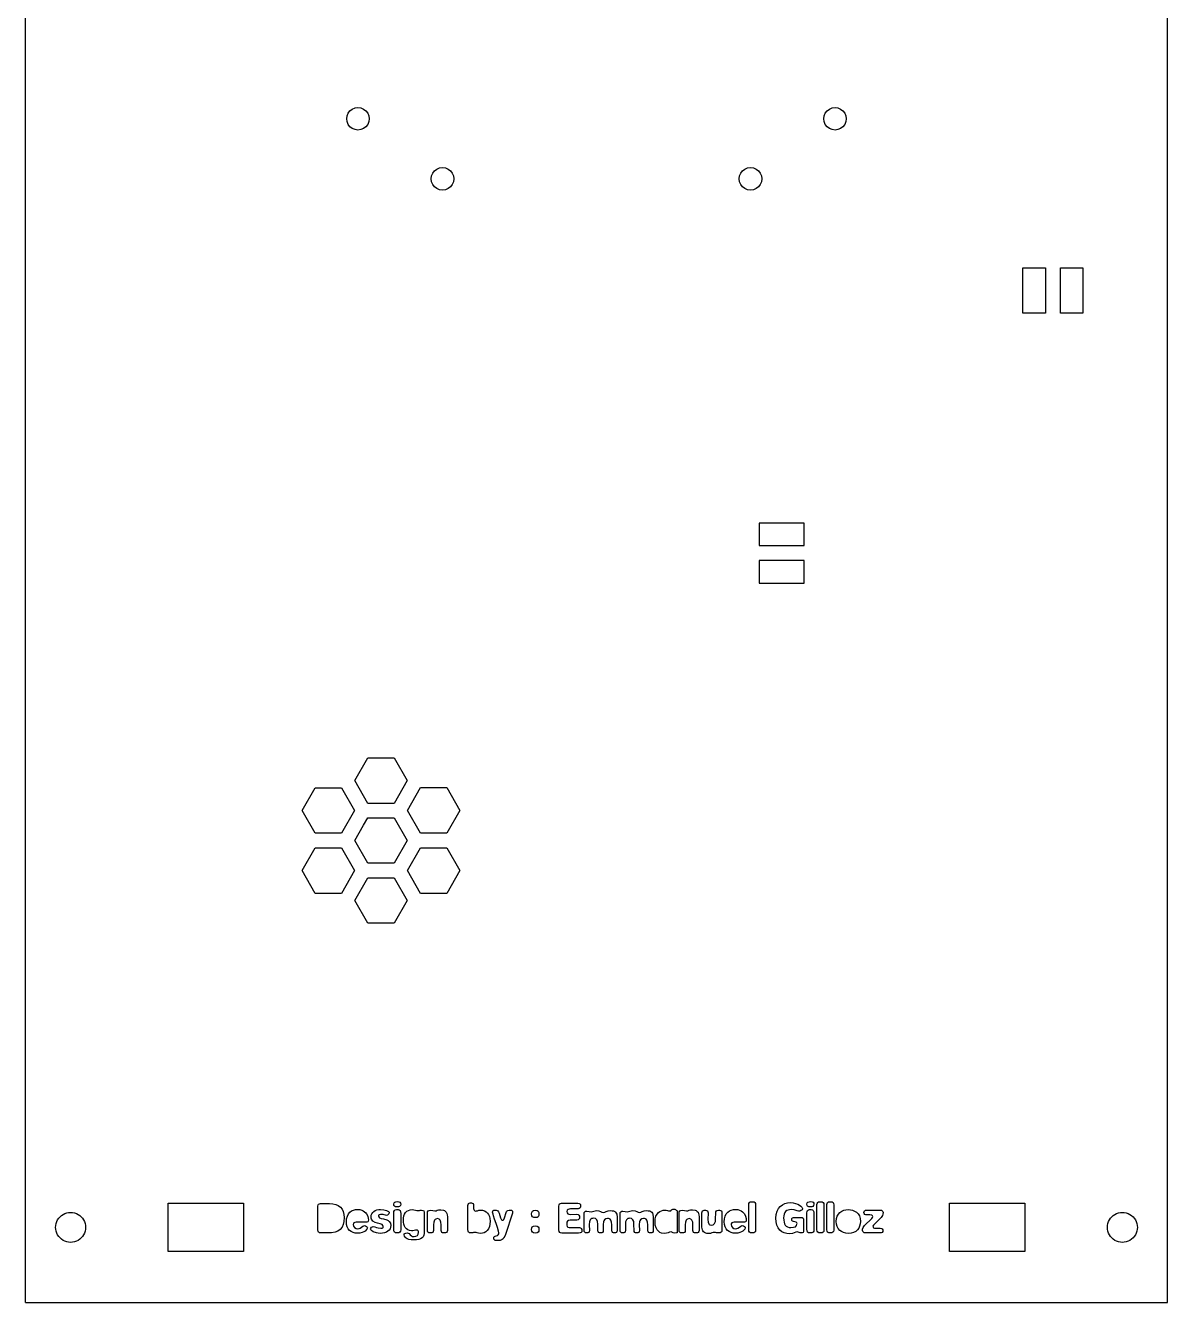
# Model space of a CAD drawing. Extents: x -358 to 339, y -165 to 175.
# Drawn here: x 163.5 to 315.5, y -165.2 to 4.8 of the extents above; entities that cross this region are included whole.
import ezdxf

# ---------------------------------------------------------------- set-up
doc = ezdxf.new("R2010")
doc.units = 0
doc.header["$MEASUREMENT"] = 0
doc.layers.get('0').update_dxf_attribs({"linetype": 'CONTINUOUS'})

msp = doc.modelspace()

# ---------------------------------------------------------------- linework, layer by layer
for p, q in [((163.53, -165.17), (163.53, 10.83)), ((315.53, -165.17), (315.53, 10.83)), ((206.48, -6.83), (206.72, -6.52)), ((206.72, -6.52), (207.03, -6.28)), ((207.03, -6.28), (207.39, -6.13)), ((207.39, -6.13), (207.78, -6.08)), ((207.78, -6.08), (208.17, -6.13)), ((208.17, -6.13), (208.53, -6.28)), ((208.53, -6.28), (208.84, -6.52)), ((208.84, -6.52), (209.08, -6.83)), ((269.98, -6.83), (270.22, -6.52)), ((270.22, -6.52), (270.53, -6.28)), ((270.53, -6.28), (270.89, -6.13)), ((270.89, -6.13), (271.28, -6.08)), ((271.28, -6.08), (271.67, -6.13)), ((271.67, -6.13), (272.03, -6.28)), ((272.03, -6.28), (272.34, -6.52)), ((272.34, -6.52), (272.58, -6.83)), ((206.28, -7.58), (206.33, -7.19)), ((206.33, -7.96), (206.28, -7.58)), ((206.33, -7.19), (206.48, -6.83)), ((206.48, -8.33), (206.33, -7.96)), ((206.72, -8.64), (206.48, -8.33)), ((209.08, -8.33), (208.84, -8.64)), ((209.08, -6.83), (209.23, -7.19)), ((209.23, -7.96), (209.08, -8.33)), ((209.23, -7.19), (209.28, -7.58)), ((209.28, -7.58), (209.23, -7.96)), ((269.78, -7.58), (269.83, -7.19)), ((269.83, -7.96), (269.78, -7.58)), ((269.83, -7.19), (269.98, -6.83)), ((269.98, -8.33), (269.83, -7.96)), ((270.22, -8.64), (269.98, -8.33)), ((272.58, -8.33), (272.34, -8.64)), ((272.58, -6.83), (272.73, -7.19)), ((272.73, -7.96), (272.58, -8.33)), ((272.73, -7.19), (272.78, -7.58)), ((272.78, -7.58), (272.73, -7.96)), ((207.03, -8.87), (206.72, -8.64)), ((207.39, -9.02), (207.03, -8.87)), ((207.78, -9.08), (207.39, -9.02)), ((208.17, -9.02), (207.78, -9.08)), ((208.53, -8.87), (208.17, -9.02)), ((208.84, -8.64), (208.53, -8.87)), ((270.53, -8.87), (270.22, -8.64)), ((270.89, -9.02), (270.53, -8.87)), ((271.28, -9.08), (270.89, -9.02)), ((271.67, -9.02), (271.28, -9.08)), ((272.03, -8.87), (271.67, -9.02)), ((272.34, -8.64), (272.03, -8.87)), ((217.53, -15.58), (217.58, -15.19)), ((217.58, -15.19), (217.73, -14.83)), ((217.73, -14.83), (217.97, -14.52)), ((217.97, -14.52), (218.28, -14.28)), ((218.28, -14.28), (218.64, -14.13)), ((218.64, -14.13), (219.03, -14.08)), ((219.03, -14.08), (219.42, -14.13)), ((219.42, -14.13), (219.78, -14.28)), ((219.78, -14.28), (220.09, -14.52)), ((220.09, -14.52), (220.33, -14.83)), ((220.33, -14.83), (220.48, -15.19)), ((220.48, -15.19), (220.53, -15.58)), ((258.53, -15.58), (258.58, -15.19)), ((258.58, -15.19), (258.73, -14.83)), ((258.73, -14.83), (258.97, -14.52)), ((258.97, -14.52), (259.28, -14.28)), ((259.28, -14.28), (259.64, -14.13)), ((259.64, -14.13), (260.03, -14.08)), ((260.03, -14.08), (260.42, -14.13)), ((260.42, -14.13), (260.78, -14.28)), ((260.78, -14.28), (261.09, -14.52)), ((261.09, -14.52), (261.33, -14.83)), ((261.33, -14.83), (261.48, -15.19)), ((261.48, -15.19), (261.53, -15.58)), ((217.58, -15.96), (217.53, -15.58)), ((217.73, -16.33), (217.58, -15.96)), ((217.97, -16.64), (217.73, -16.33)), ((218.28, -16.87), (217.97, -16.64)), ((218.64, -17.02), (218.28, -16.87)), ((219.78, -16.87), (219.42, -17.02)), ((220.09, -16.64), (219.78, -16.87)), ((220.33, -16.33), (220.09, -16.64)), ((220.48, -15.96), (220.33, -16.33)), ((220.53, -15.58), (220.48, -15.96)), ((258.58, -15.96), (258.53, -15.58)), ((258.73, -16.33), (258.58, -15.96)), ((258.97, -16.64), (258.73, -16.33)), ((259.28, -16.87), (258.97, -16.64)), ((259.64, -17.02), (259.28, -16.87)), ((260.78, -16.87), (260.42, -17.02)), ((261.09, -16.64), (260.78, -16.87)), ((261.33, -16.33), (261.09, -16.64)), ((261.48, -15.96), (261.33, -16.33)), ((261.53, -15.58), (261.48, -15.96)), ((219.03, -17.08), (218.64, -17.02)), ((219.42, -17.02), (219.03, -17.08)), ((260.03, -17.08), (259.64, -17.02)), ((260.42, -17.02), (260.03, -17.08)), ((296.28, -33.44), (296.28, -27.44)), ((296.28, -27.44), (299.28, -27.44)), ((299.28, -27.44), (299.28, -33.44)), ((301.28, -33.44), (301.28, -27.44)), ((301.28, -27.44), (304.28, -27.44)), ((304.28, -27.44), (304.28, -33.44)), ((299.28, -33.44), (296.28, -33.44)), ((304.28, -33.44), (301.28, -33.44)), ((261.17, -61.4), (261.17, -64.4)), ((267.17, -61.4), (261.17, -61.4)), ((267.17, -64.4), (267.17, -61.4)), ((261.17, -64.4), (267.17, -64.4)), ((261.17, -66.4), (261.17, -69.4)), ((267.17, -66.4), (261.17, -66.4)), ((267.17, -69.4), (267.17, -66.4)), ((261.17, -69.4), (267.17, -69.4)), ((207.35, -95.68), (209.1, -92.65)), ((209.1, -92.65), (212.6, -92.65)), ((212.6, -92.65), (214.35, -95.68)), ((200.34, -99.67), (202.09, -96.64)), ((202.09, -96.64), (205.59, -96.64)), ((205.59, -96.64), (207.34, -99.67)), ((208.53, -97.74), (207.35, -95.68)), ((214.35, -95.68), (212.6, -98.72)), ((214.36, -99.65), (216.11, -96.62)), ((216.11, -96.62), (219.61, -96.62)), ((219.61, -96.62), (221.36, -99.65)), ((209.1, -98.72), (208.53, -97.74)), ((202.09, -102.7), (200.34, -99.67)), ((207.34, -99.67), (205.59, -102.7)), ((212.6, -98.72), (209.1, -98.72)), ((216.11, -102.68), (214.36, -99.65)), ((221.36, -99.65), (219.61, -102.68)), ((207.35, -103.66), (208.53, -101.61)), ((208.53, -101.61), (209.1, -100.63)), ((209.1, -100.63), (212.6, -100.63)), ((212.6, -100.63), (214.35, -103.66)), ((205.59, -102.7), (202.09, -102.7)), ((209.1, -106.69), (207.35, -103.66)), ((214.35, -103.66), (212.6, -106.69)), ((219.61, -102.68), (216.11, -102.68)), ((200.34, -107.67), (202.09, -104.64)), ((202.09, -104.64), (205.59, -104.64)), ((205.59, -104.64), (207.34, -107.67)), ((214.36, -107.67), (216.11, -104.64)), ((216.11, -104.64), (219.61, -104.64)), ((219.61, -104.64), (221.36, -107.67)), ((212.6, -106.69), (209.1, -106.69)), ((202.09, -110.7), (200.34, -107.67)), ((207.34, -107.67), (205.59, -110.7)), ((207.35, -111.66), (209.1, -108.63)), ((209.1, -108.63), (212.6, -108.63)), ((212.6, -108.63), (214.35, -111.66)), ((216.11, -110.7), (214.36, -107.67)), ((221.36, -107.67), (219.61, -110.7)), ((205.59, -110.7), (202.09, -110.7)), ((209.1, -114.69), (207.35, -111.66)), ((214.35, -111.66), (212.6, -114.69)), ((219.61, -110.7), (216.11, -110.7)), ((212.6, -114.69), (209.1, -114.69)), ((182.53, -151.97), (192.53, -151.97)), ((182.53, -158.37), (182.53, -151.97)), ((192.53, -151.97), (192.53, -158.37)), ((202.46, -152.35), (202.48, -152.19)), ((202.46, -155.48), (202.46, -152.35)), ((202.48, -152.19), (202.54, -152.08)), ((202.54, -152.08), (202.64, -152.02)), ((202.64, -152.02), (202.79, -152)), ((202.79, -152), (203.99, -152)), ((203.99, -152), (204.44, -152.03)), ((204.44, -152.03), (204.83, -152.12)), ((204.83, -152.12), (205.16, -152.27)), ((205.16, -152.27), (205.44, -152.48)), ((205.44, -152.48), (205.67, -152.75)), ((205.67, -152.75), (205.83, -153.07)), ((206.7, -153.16), (206.92, -152.99)), ((206.92, -152.99), (207.18, -152.87)), ((207.18, -152.87), (207.45, -152.8)), ((207.45, -152.8), (207.73, -152.78)), ((207.73, -152.78), (208.03, -152.8)), ((208.03, -152.8), (208.28, -152.87)), ((208.28, -152.87), (208.49, -152.96)), ((208.49, -152.96), (208.67, -153.09)), ((209.91, -153.04), (210.09, -152.93)), ((210.09, -152.93), (210.31, -152.84)), ((210.31, -152.84), (210.54, -152.79)), ((210.54, -152.79), (210.77, -152.78)), ((210.77, -152.78), (211.22, -152.82)), ((211.22, -152.82), (211.6, -152.92)), ((211.6, -152.92), (211.85, -153.07)), ((212.55, -152.1), (212.58, -151.92)), ((212.57, -152.24), (212.55, -152.1)), ((212.65, -152.35), (212.57, -152.24)), ((212.57, -153.04), (212.64, -152.91)), ((212.58, -151.92), (212.68, -151.81)), ((212.64, -152.91), (212.75, -152.82)), ((212.78, -152.43), (212.65, -152.35)), ((212.68, -151.81), (212.83, -151.75)), ((212.75, -152.82), (212.9, -152.79)), ((213, -152.45), (212.78, -152.43)), ((212.83, -151.75), (213, -151.73)), ((212.9, -152.79), (213.11, -152.79)), ((213, -151.73), (213.22, -151.75)), ((213.18, -152.44), (213, -152.45)), ((213.11, -152.79), (213.27, -152.83)), ((213.33, -152.38), (213.18, -152.44)), ((213.22, -151.75), (213.37, -151.83)), ((213.27, -152.83), (213.39, -152.92)), ((213.44, -152.26), (213.33, -152.38)), ((213.37, -151.83), (213.45, -151.94)), ((213.39, -152.92), (213.46, -153.08)), ((213.47, -152.08), (213.44, -152.26)), ((213.45, -151.94), (213.47, -152.08)), ((214.29, -153.03), (214.5, -152.91)), ((214.5, -152.91), (214.73, -152.83)), ((214.73, -152.83), (215, -152.8)), ((215, -152.8), (215.22, -152.82)), ((215.22, -152.82), (215.42, -152.87)), ((215.42, -152.87), (215.6, -152.92)), ((215.6, -152.92), (215.75, -152.94)), ((215.75, -152.94), (215.86, -152.93)), ((215.86, -152.93), (215.96, -152.91)), ((215.96, -152.91), (216.07, -152.89)), ((216.07, -152.89), (216.22, -152.88)), ((216.22, -152.88), (216.41, -152.91)), ((216.41, -152.91), (216.53, -152.99)), ((216.53, -152.99), (216.59, -153.15)), ((217.04, -153.08), (217.12, -152.98)), ((217.12, -152.98), (217.25, -152.91)), ((217.25, -152.91), (217.43, -152.89)), ((217.43, -152.89), (217.74, -152.93)), ((217.74, -152.93), (218, -152.97)), ((218, -152.97), (218.18, -152.95)), ((218.18, -152.95), (218.34, -152.9)), ((218.34, -152.9), (218.52, -152.85)), ((218.52, -152.85), (218.79, -152.82)), ((218.79, -152.82), (219.15, -152.88)), ((219.15, -152.88), (219.3, -152.94)), ((219.3, -152.94), (219.43, -153.04)), ((222.41, -152.27), (222.43, -152.13)), ((222.41, -155.45), (222.41, -152.27)), ((222.43, -152.13), (222.48, -152.01)), ((222.48, -152.01), (222.57, -151.93)), ((222.57, -151.93), (222.7, -151.91)), ((222.7, -151.91), (222.89, -151.91)), ((222.89, -151.91), (223, -151.93)), ((223, -151.93), (223.1, -152)), ((223.1, -152), (223.16, -152.11)), ((223.16, -152.11), (223.18, -152.27)), ((223.18, -152.27), (223.18, -152.66)), ((223.18, -152.66), (223.2, -152.78)), ((223.2, -152.78), (223.25, -152.9)), ((223.25, -152.9), (223.32, -152.98)), ((223.32, -152.98), (223.43, -153.01)), ((223.43, -153.01), (223.57, -152.99)), ((223.57, -152.99), (223.71, -152.95)), ((223.71, -152.95), (223.89, -152.9)), ((223.89, -152.9), (224.11, -152.88)), ((224.11, -152.88), (224.37, -152.9)), ((224.37, -152.9), (224.61, -152.98)), ((224.61, -152.98), (224.83, -153.1)), ((225.71, -153.13), (225.75, -152.97)), ((225.75, -152.97), (225.85, -152.9)), ((225.85, -152.9), (225.97, -152.89)), ((225.97, -152.89), (226.18, -152.89)), ((226.18, -152.89), (226.31, -152.91)), ((226.31, -152.91), (226.42, -152.98)), ((226.42, -152.98), (226.5, -153.1)), ((227.55, -153.06), (227.64, -152.97)), ((227.64, -152.97), (227.75, -152.91)), ((227.75, -152.91), (227.9, -152.89)), ((227.9, -152.89), (228.1, -152.89)), ((228.1, -152.89), (228.2, -152.9)), ((228.2, -152.9), (228.29, -152.95)), ((228.29, -152.95), (228.34, -153.02)), ((231, -153.02), (231.15, -152.92)), ((231.15, -152.92), (231.39, -152.89)), ((231.39, -152.89), (231.64, -152.92)), ((231.64, -152.92), (231.78, -153.02)), ((234.54, -152.34), (234.56, -152.17)), ((234.54, -155.52), (234.54, -152.34)), ((234.56, -152.17), (234.62, -152.05)), ((234.62, -152.05), (234.73, -151.98)), ((234.73, -151.98), (234.88, -151.96)), ((234.88, -151.96), (237.06, -151.96)), ((235.63, -152.88), (235.59, -153.06)), ((235.74, -152.78), (235.63, -152.88)), ((235.89, -152.73), (235.74, -152.78)), ((236.08, -152.72), (235.89, -152.73)), ((237.09, -152.69), (236.08, -152.72)), ((237.06, -151.96), (237.22, -151.98)), ((237.24, -152.66), (237.09, -152.69)), ((237.22, -151.98), (237.33, -152.04)), ((237.34, -152.56), (237.24, -152.66)), ((237.33, -152.04), (237.39, -152.13)), ((237.4, -152.42), (237.34, -152.56)), ((237.39, -152.13), (237.41, -152.27)), ((237.41, -152.27), (237.4, -152.42)), ((239.16, -153.01), (239.34, -152.96)), ((239.34, -152.96), (239.57, -152.93)), ((239.57, -152.93), (239.85, -152.98)), ((239.85, -152.98), (240.07, -153.07)), ((240.82, -153.07), (241.07, -152.98)), ((241.07, -152.98), (241.4, -152.93)), ((241.4, -152.93), (241.62, -152.95)), ((241.62, -152.95), (241.8, -152.99)), ((241.8, -152.99), (241.95, -153.06)), ((243.96, -153.01), (244.15, -152.96)), ((244.15, -152.96), (244.38, -152.93)), ((244.38, -152.93), (244.66, -152.98)), ((244.66, -152.98), (244.88, -153.07)), ((245.63, -153.07), (245.88, -152.98)), ((245.88, -152.98), (246.21, -152.93)), ((246.21, -152.93), (246.42, -152.95)), ((246.42, -152.95), (246.61, -152.99)), ((246.61, -152.99), (246.76, -153.06)), ((247.96, -153.05), (248.18, -152.95)), ((248.18, -152.95), (248.39, -152.9)), ((248.39, -152.9), (248.58, -152.89)), ((248.58, -152.89), (248.81, -152.9)), ((248.81, -152.9), (248.98, -152.93)), ((248.98, -152.93), (249.12, -152.97)), ((249.12, -152.97), (249.26, -152.98)), ((249.26, -152.98), (249.3, -152.98)), ((249.3, -152.98), (249.37, -152.97)), ((249.37, -152.97), (249.42, -152.96)), ((249.42, -152.96), (249.45, -152.94)), ((249.45, -152.94), (249.47, -152.87)), ((249.47, -152.87), (249.51, -152.83)), ((249.51, -152.83), (249.62, -152.78)), ((249.62, -152.78), (249.71, -152.76)), ((249.71, -152.76), (249.96, -152.76)), ((249.96, -152.76), (250.03, -152.8)), ((250.03, -152.8), (250.13, -152.87)), ((250.13, -152.87), (250.21, -152.94)), ((250.21, -152.94), (250.25, -152.96)), ((250.25, -152.96), (250.28, -155.55)), ((250.55, -153.08), (250.63, -152.98)), ((250.63, -152.98), (250.76, -152.91)), ((250.76, -152.91), (250.94, -152.89)), ((250.94, -152.89), (251.25, -152.93)), ((251.25, -152.93), (251.51, -152.97)), ((251.51, -152.97), (251.69, -152.95)), ((251.69, -152.95), (251.85, -152.9)), ((251.85, -152.9), (252.03, -152.85)), ((252.03, -152.85), (252.29, -152.82)), ((252.29, -152.82), (252.66, -152.88)), ((252.66, -152.88), (252.81, -152.94)), ((252.81, -152.94), (252.94, -153.04)), ((253.59, -153.09), (253.66, -152.98)), ((253.66, -152.98), (253.76, -152.92)), ((253.76, -152.92), (253.87, -152.9)), ((253.87, -152.9), (254.06, -152.9)), ((254.06, -152.9), (254.19, -152.92)), ((254.19, -152.92), (254.29, -152.98)), ((254.29, -152.98), (254.37, -153.08)), ((255.43, -153.08), (255.5, -152.98)), ((255.5, -152.98), (255.61, -152.92)), ((255.61, -152.92), (255.77, -152.9)), ((255.77, -152.9), (255.9, -152.9)), ((255.9, -152.9), (256.05, -152.92)), ((256.05, -152.92), (256.15, -152.99)), ((256.15, -152.99), (256.21, -153.1)), ((257, -153.16), (257.22, -152.99)), ((257.22, -152.99), (257.47, -152.87)), ((257.47, -152.87), (257.75, -152.8)), ((257.75, -152.8), (258.03, -152.78)), ((258.03, -152.78), (258.33, -152.8)), ((258.33, -152.8), (258.58, -152.87)), ((258.58, -152.87), (258.79, -152.96)), ((258.79, -152.96), (258.97, -153.09)), ((259.79, -152.13), (259.82, -151.98)), ((259.79, -155.48), (259.79, -152.13)), ((259.82, -151.98), (259.89, -151.86)), ((259.89, -151.86), (260, -151.78)), ((260, -151.78), (260.15, -151.76)), ((260.15, -151.76), (260.33, -151.76)), ((260.33, -151.76), (260.5, -151.78)), ((260.5, -151.78), (260.62, -151.86)), ((260.62, -151.86), (260.69, -152)), ((260.69, -152), (260.71, -152.19)), ((260.71, -152.19), (260.71, -155.54)), ((263.57, -153.03), (263.76, -152.67)), ((263.76, -152.67), (264, -152.38)), ((264, -152.38), (264.29, -152.16)), ((264.29, -152.16), (264.61, -152)), ((264.61, -152), (264.97, -151.91)), ((264.86, -152.94), (264.71, -153.06)), ((265.03, -152.86), (264.86, -152.94)), ((264.97, -151.91), (265.33, -151.88)), ((265.22, -152.82), (265.03, -152.86)), ((265.43, -152.81), (265.22, -152.82)), ((265.33, -151.88), (265.7, -151.91)), ((265.84, -152.84), (265.43, -152.81)), ((265.7, -151.91), (266.03, -151.98)), ((266.09, -152.92), (265.84, -152.84)), ((266.03, -151.98), (266.31, -152.09)), ((266.26, -152.99), (266.09, -152.92)), ((266.44, -153.03), (266.26, -152.99)), ((266.31, -152.09), (266.54, -152.21)), ((266.54, -152.21), (266.72, -152.34)), ((266.75, -152.93), (266.58, -153)), ((266.72, -152.34), (266.85, -152.47)), ((266.9, -152.82), (266.75, -152.93)), ((266.85, -152.47), (266.93, -152.58)), ((266.94, -152.75), (266.9, -152.82)), ((266.93, -152.58), (266.96, -152.67)), ((266.96, -152.67), (266.94, -152.75)), ((267.54, -152.1), (267.57, -151.92)), ((267.57, -152.24), (267.54, -152.1)), ((267.56, -153.04), (267.64, -152.91)), ((267.57, -151.92), (267.68, -151.81)), ((267.64, -152.35), (267.57, -152.24)), ((267.78, -152.43), (267.64, -152.35)), ((267.64, -152.91), (267.75, -152.82)), ((267.68, -151.81), (267.82, -151.75)), ((267.75, -152.82), (267.89, -152.79)), ((268, -152.45), (267.78, -152.43)), ((267.82, -151.75), (268, -151.73)), ((267.89, -152.79), (268.1, -152.79)), ((268, -151.73), (268.22, -151.75)), ((268.18, -152.44), (268, -152.45)), ((268.1, -152.79), (268.27, -152.83)), ((268.33, -152.38), (268.18, -152.44)), ((268.22, -151.75), (268.36, -151.83)), ((268.27, -152.83), (268.38, -152.92)), ((268.43, -152.26), (268.33, -152.38)), ((268.36, -151.83), (268.44, -151.94)), ((268.38, -152.92), (268.46, -153.08)), ((268.47, -152.08), (268.43, -152.26)), ((268.44, -151.94), (268.47, -152.08)), ((268.88, -152.13), (268.91, -151.98)), ((268.88, -155.48), (268.88, -152.13)), ((268.91, -151.98), (268.98, -151.86)), ((268.98, -151.86), (269.09, -151.78)), ((269.09, -151.78), (269.23, -151.76)), ((269.23, -151.76), (269.42, -151.76)), ((269.42, -151.76), (269.59, -151.78)), ((269.59, -151.78), (269.7, -151.86)), ((269.7, -151.86), (269.77, -152)), ((269.77, -152), (269.8, -152.19)), ((269.8, -152.19), (269.8, -155.54)), ((270.2, -152.13), (270.22, -151.98)), ((270.2, -155.48), (270.2, -152.13)), ((270.22, -151.98), (270.29, -151.86)), ((270.29, -151.86), (270.4, -151.78)), ((270.4, -151.78), (270.55, -151.76)), ((270.55, -151.76), (270.74, -151.76)), ((270.74, -151.76), (270.9, -151.78)), ((270.9, -151.78), (271.02, -151.86)), ((271.02, -151.86), (271.09, -152)), ((271.09, -152), (271.11, -152.19)), ((271.11, -152.19), (271.11, -155.54)), ((272.18, -153.02), (272.45, -152.9)), ((272.45, -152.9), (272.74, -152.83)), ((272.74, -152.83), (273.05, -152.81)), ((273.05, -152.81), (273.33, -152.83)), ((273.33, -152.83), (273.62, -152.89)), ((273.62, -152.89), (273.89, -153)), ((273.89, -153), (274.14, -153.15)), ((275.15, -153.06), (275.21, -152.96)), ((275.21, -152.96), (275.32, -152.9)), ((275.32, -152.9), (275.46, -152.88)), ((275.46, -152.88), (277.31, -152.88)), ((277.31, -152.88), (277.45, -152.89)), ((277.45, -152.89), (277.57, -152.95)), ((277.57, -152.95), (277.64, -153.06)), ((286.53, -158.37), (286.53, -151.97)), ((286.53, -151.97), (296.53, -151.97)), ((296.53, -151.97), (296.53, -158.37)), ((167.55, -154.91), (167.6, -154.65)), ((167.6, -154.65), (167.68, -154.4)), ((167.68, -154.4), (167.8, -154.17)), ((167.8, -154.17), (167.95, -153.95)), ((167.95, -153.95), (168.12, -153.75)), ((168.12, -153.75), (168.31, -153.58)), ((168.31, -153.58), (168.53, -153.44)), ((168.53, -153.44), (168.77, -153.32)), ((168.77, -153.32), (169.01, -153.24)), ((169.01, -153.24), (169.27, -153.18)), ((169.27, -153.18), (169.53, -153.17)), ((169.53, -153.17), (169.79, -153.18)), ((169.79, -153.18), (170.05, -153.24)), ((170.05, -153.24), (170.3, -153.32)), ((170.3, -153.32), (170.53, -153.44)), ((170.53, -153.44), (170.75, -153.58)), ((170.75, -153.58), (170.95, -153.75)), ((170.95, -153.75), (171.12, -153.95)), ((171.12, -153.95), (171.26, -154.17)), ((171.26, -154.17), (171.38, -154.4)), ((171.38, -154.4), (171.46, -154.65)), ((171.46, -154.65), (171.51, -154.91)), ((205.83, -153.07), (205.92, -153.45)), ((205.92, -154.38), (205.83, -154.81)), ((205.92, -153.45), (205.95, -153.87)), ((205.95, -153.87), (205.92, -154.38)), ((206.24, -154.43), (206.27, -154.02)), ((206.27, -154.79), (206.24, -154.43)), ((206.27, -154.02), (206.37, -153.67)), ((206.37, -153.67), (206.51, -153.39)), ((206.51, -153.39), (206.7, -153.16)), ((207.17, -154.68), (207.14, -154.81)), ((207.25, -154.58), (207.17, -154.68)), ((207.37, -154.52), (207.25, -154.58)), ((207.55, -154.5), (207.37, -154.52)), ((208.5, -154.5), (207.55, -154.5)), ((208.77, -154.5), (208.5, -154.5)), ((208.67, -153.09), (208.82, -153.23)), ((208.96, -154.49), (208.77, -154.5)), ((208.82, -153.23), (208.93, -153.38)), ((208.93, -153.38), (209.08, -153.7)), ((209.08, -154.44), (208.96, -154.49)), ((209.08, -153.7), (209.15, -153.98)), ((209.15, -154.34), (209.08, -154.44)), ((209.15, -153.98), (209.17, -154.16)), ((209.17, -154.16), (209.15, -154.34)), ((209.52, -153.77), (209.55, -153.55)), ((209.54, -153.95), (209.52, -153.77)), ((209.59, -154.1), (209.54, -153.95)), ((209.55, -153.55), (209.62, -153.35)), ((209.67, -154.23), (209.59, -154.1)), ((209.62, -153.35), (209.75, -153.18)), ((209.77, -154.34), (209.67, -154.23)), ((209.75, -153.18), (209.91, -153.04)), ((210.05, -154.51), (209.77, -154.34)), ((210.39, -154.62), (210.05, -154.51)), ((210.74, -154.71), (210.39, -154.62)), ((210.53, -153.56), (210.5, -153.63)), ((210.5, -153.63), (210.54, -153.78)), ((210.6, -153.51), (210.53, -153.56)), ((210.54, -153.78), (210.65, -153.88)), ((210.8, -153.46), (210.6, -153.51)), ((210.65, -153.88), (210.86, -153.97)), ((210.89, -153.46), (210.8, -153.46)), ((210.86, -153.97), (211.2, -154.04)), ((210.94, -153.45), (210.89, -153.46)), ((211.12, -153.47), (210.94, -153.45)), ((211.29, -153.51), (211.12, -153.47)), ((211.2, -154.04), (211.64, -154.17)), ((211.43, -153.56), (211.29, -153.51)), ((211.58, -153.57), (211.43, -153.56)), ((211.71, -153.54), (211.58, -153.57)), ((211.64, -154.17), (211.81, -154.27)), ((211.82, -153.47), (211.71, -153.54)), ((211.81, -154.27), (211.94, -154.37)), ((211.91, -153.37), (211.82, -153.47)), ((211.85, -153.07), (211.92, -153.16)), ((211.95, -153.24), (211.91, -153.37)), ((211.92, -153.16), (211.95, -153.24)), ((211.94, -154.37), (212.1, -154.63)), ((212.1, -154.63), (212.16, -154.92)), ((212.55, -153.22), (212.57, -153.04)), ((212.55, -155.41), (212.55, -153.22)), ((213.46, -153.08), (213.48, -153.31)), ((213.48, -153.31), (213.48, -155.5)), ((213.82, -154.23), (213.84, -153.93)), ((213.83, -154.5), (213.82, -154.23)), ((213.88, -154.76), (213.83, -154.5)), ((213.84, -153.93), (213.9, -153.65)), ((213.9, -153.65), (213.99, -153.41)), ((213.99, -153.41), (214.13, -153.2)), ((214.13, -153.2), (214.29, -153.03)), ((216.59, -153.15), (216.61, -153.41)), ((216.61, -153.41), (216.61, -155.73)), ((217.02, -153.23), (217.04, -153.08)), ((217.02, -155.56), (217.02, -153.23)), ((217.88, -154.48), (217.84, -154.85)), ((217.97, -154.22), (217.88, -154.48)), ((218.04, -154.13), (217.97, -154.22)), ((218.13, -154.06), (218.04, -154.13)), ((218.36, -154.01), (218.13, -154.06)), ((218.58, -154.06), (218.36, -154.01)), ((218.73, -154.21), (218.58, -154.06)), ((218.83, -154.46), (218.73, -154.21)), ((218.86, -154.82), (218.83, -154.46)), ((219.43, -153.04), (219.54, -153.16)), ((219.54, -153.16), (219.62, -153.32)), ((219.62, -153.32), (219.66, -153.52)), ((219.66, -153.52), (219.68, -153.76)), ((219.68, -153.76), (219.68, -155.59)), ((224.83, -153.1), (225.01, -153.26)), ((225.01, -153.26), (225.16, -153.47)), ((225.16, -153.47), (225.27, -153.72)), ((225.27, -153.72), (225.34, -154.01)), ((225.34, -154.01), (225.36, -154.35)), ((225.36, -154.35), (225.34, -154.74)), ((225.76, -153.41), (225.71, -153.13)), ((225.83, -153.63), (225.76, -153.41)), ((225.97, -154.08), (225.83, -153.63)), ((226.16, -154.64), (225.97, -154.08)), ((226.34, -155.21), (226.16, -154.64)), ((226.5, -153.1), (226.56, -153.26)), ((226.56, -153.26), (226.76, -153.9)), ((226.76, -153.9), (226.82, -154.07)), ((226.82, -154.07), (226.9, -154.17)), ((226.9, -154.17), (226.98, -154.21)), ((226.98, -154.21), (227.05, -154.22)), ((227.05, -154.22), (227.13, -154.2)), ((227.13, -154.2), (227.19, -154.12)), ((227.19, -154.12), (227.28, -153.88)), ((227.28, -153.88), (227.49, -153.19)), ((228.34, -153.29), (227.41, -156.1)), ((227.49, -153.19), (227.55, -153.06)), ((228.34, -153.02), (228.36, -153.1)), ((228.36, -153.21), (228.34, -153.29)), ((228.36, -153.1), (228.36, -153.21)), ((230.9, -153.38), (230.93, -153.17)), ((230.93, -153.63), (230.9, -153.38)), ((230.93, -153.17), (231, -153.02)), ((231.01, -153.77), (230.93, -153.63)), ((231.17, -153.84), (231.01, -153.77)), ((231.39, -153.87), (231.17, -153.84)), ((231.64, -153.84), (231.39, -153.87)), ((231.78, -153.75), (231.64, -153.84)), ((231.78, -153.02), (231.85, -153.17)), ((231.85, -153.6), (231.78, -153.75)), ((231.85, -153.17), (231.87, -153.38)), ((231.87, -153.38), (231.85, -153.6)), ((235.6, -154.47), (235.58, -154.7)), ((235.58, -154.7), (235.58, -154.86)), ((235.59, -153.06), (235.62, -153.25)), ((235.68, -154.33), (235.6, -154.47)), ((235.62, -153.25), (235.7, -153.36)), ((235.82, -154.25), (235.68, -154.33)), ((235.7, -153.36), (235.83, -153.42)), ((236.03, -154.23), (235.82, -154.25)), ((235.83, -153.42), (236.03, -153.44)), ((236.03, -153.44), (236.92, -153.42)), ((236.92, -154.21), (236.03, -154.23)), ((236.92, -153.42), (237.07, -153.45)), ((237.07, -154.18), (236.92, -154.21)), ((237.07, -153.45), (237.19, -153.54)), ((237.19, -154.1), (237.07, -154.18)), ((237.19, -153.54), (237.26, -153.68)), ((237.26, -153.97), (237.19, -154.1)), ((237.26, -153.68), (237.28, -153.83)), ((237.28, -153.83), (237.26, -153.97)), ((237.87, -153.32), (237.9, -153.19)), ((237.87, -155.57), (237.87, -153.32)), ((237.9, -153.19), (237.97, -153.09)), ((237.97, -153.09), (238.08, -153.02)), ((238.08, -153.02), (238.25, -153)), ((238.25, -153), (238.54, -153.05)), ((238.54, -153.05), (238.8, -153.09)), ((238.6, -154.43), (238.56, -154.78)), ((238.71, -154.17), (238.6, -154.43)), ((238.79, -154.08), (238.71, -154.17)), ((238.89, -154.01), (238.79, -154.08)), ((238.8, -153.09), (238.98, -153.06)), ((239.01, -153.97), (238.89, -154.01)), ((238.98, -153.06), (239.16, -153.01)), ((239.15, -153.95), (239.01, -153.97)), ((239.4, -154), (239.15, -153.95)), ((239.49, -154.07), (239.4, -154)), ((239.57, -154.16), (239.49, -154.07)), ((239.68, -154.4), (239.57, -154.16)), ((239.71, -154.74), (239.68, -154.4)), ((240.07, -153.07), (240.25, -153.16)), ((240.25, -153.16), (240.44, -153.2)), ((240.46, -154.43), (240.42, -154.81)), ((240.44, -153.2), (240.62, -153.16)), ((240.51, -154.28), (240.46, -154.43)), ((240.58, -154.17), (240.51, -154.28)), ((240.77, -154.02), (240.58, -154.17)), ((240.62, -153.16), (240.82, -153.07)), ((241, -153.97), (240.77, -154.02)), ((241.13, -153.98), (241, -153.97)), ((241.25, -154.02), (241.13, -153.98)), ((241.34, -154.09), (241.25, -154.02)), ((241.42, -154.19), (241.34, -154.09)), ((241.53, -154.47), (241.42, -154.19)), ((241.57, -154.85), (241.53, -154.47)), ((241.95, -153.06), (242.07, -153.15)), ((242.07, -153.15), (242.16, -153.27)), ((242.16, -153.27), (242.23, -153.42)), ((242.23, -153.42), (242.28, -153.79)), ((242.28, -153.79), (242.28, -155.61)), ((242.68, -153.32), (242.7, -153.19)), ((242.68, -155.57), (242.68, -153.32)), ((242.7, -153.19), (242.77, -153.09)), ((242.77, -153.09), (242.89, -153.02)), ((242.89, -153.02), (243.05, -153)), ((243.05, -153), (243.35, -153.05)), ((243.35, -153.05), (243.61, -153.09)), ((243.41, -154.43), (243.37, -154.78)), ((243.52, -154.17), (243.41, -154.43)), ((243.6, -154.08), (243.52, -154.17)), ((243.7, -154.01), (243.6, -154.08)), ((243.61, -153.09), (243.79, -153.06)), ((243.82, -153.97), (243.7, -154.01)), ((243.79, -153.06), (243.96, -153.01)), ((243.96, -153.95), (243.82, -153.97)), ((244.2, -154), (243.96, -153.95)), ((244.3, -154.07), (244.2, -154)), ((244.38, -154.16), (244.3, -154.07)), ((244.49, -154.4), (244.38, -154.16)), ((244.52, -154.74), (244.49, -154.4)), ((244.88, -153.07), (245.06, -153.16)), ((245.06, -153.16), (245.25, -153.2)), ((245.27, -154.43), (245.22, -154.81)), ((245.25, -153.2), (245.43, -153.16)), ((245.32, -154.28), (245.27, -154.43)), ((245.39, -154.17), (245.32, -154.28)), ((245.58, -154.02), (245.39, -154.17)), ((245.43, -153.16), (245.63, -153.07)), ((245.81, -153.97), (245.58, -154.02)), ((245.94, -153.98), (245.81, -153.97)), ((246.05, -154.02), (245.94, -153.98)), ((246.15, -154.09), (246.05, -154.02)), ((246.23, -154.19), (246.15, -154.09)), ((246.34, -154.47), (246.23, -154.19)), ((246.37, -154.85), (246.34, -154.47)), ((246.76, -153.06), (246.88, -153.15)), ((246.88, -153.15), (246.97, -153.27)), ((246.97, -153.27), (247.04, -153.42)), ((247.04, -153.42), (247.09, -153.79)), ((247.09, -153.79), (247.09, -155.61)), ((247.33, -154.45), (247.36, -154.02)), ((247.36, -154.87), (247.33, -154.45)), ((247.36, -154.02), (247.45, -153.68)), ((247.45, -153.68), (247.6, -153.41)), ((247.6, -153.41), (247.77, -153.2)), ((247.77, -153.2), (247.96, -153.05)), ((250.52, -153.23), (250.55, -153.08)), ((250.52, -155.56), (250.52, -153.23)), ((251.38, -154.48), (251.35, -154.85)), ((251.48, -154.22), (251.38, -154.48)), ((251.55, -154.13), (251.48, -154.22)), ((251.64, -154.06), (251.55, -154.13)), ((251.87, -154.01), (251.64, -154.06)), ((252.09, -154.06), (251.87, -154.01)), ((252.24, -154.21), (252.09, -154.06)), ((252.34, -154.46), (252.24, -154.21)), ((252.37, -154.82), (252.34, -154.46)), ((252.94, -153.04), (253.05, -153.16)), ((253.05, -153.16), (253.12, -153.32)), ((253.12, -153.32), (253.17, -153.52)), ((253.17, -153.52), (253.18, -153.76)), ((253.18, -153.76), (253.18, -155.59)), ((253.57, -153.23), (253.59, -153.09)), ((253.57, -155.13), (253.57, -153.23)), ((254.37, -153.08), (254.39, -153.23)), ((254.39, -153.23), (254.37, -154.12)), ((254.37, -154.12), (254.39, -154.46)), ((254.39, -154.46), (254.47, -154.69)), ((254.47, -154.69), (254.53, -154.77)), ((255.17, -154.76), (255.25, -154.66)), ((255.25, -154.66), (255.35, -154.4)), ((255.35, -154.4), (255.39, -154.03)), ((255.39, -154.03), (255.41, -153.23)), ((255.41, -153.23), (255.43, -153.08)), ((256.21, -153.1), (256.23, -153.26)), ((256.23, -153.26), (256.23, -155.58)), ((256.54, -154.43), (256.57, -154.02)), ((256.57, -154.79), (256.54, -154.43)), ((256.57, -154.02), (256.67, -153.67)), ((256.67, -153.67), (256.81, -153.39)), ((256.81, -153.39), (257, -153.16)), ((257.47, -154.68), (257.44, -154.81)), ((257.55, -154.58), (257.47, -154.68)), ((257.67, -154.52), (257.55, -154.58)), ((257.85, -154.5), (257.67, -154.52)), ((258.8, -154.5), (257.85, -154.5)), ((259.07, -154.5), (258.8, -154.5)), ((258.97, -153.09), (259.12, -153.23)), ((259.25, -154.49), (259.07, -154.5)), ((259.12, -153.23), (259.23, -153.38)), ((259.23, -153.38), (259.38, -153.7)), ((259.38, -154.44), (259.25, -154.49)), ((259.38, -153.7), (259.45, -153.98)), ((259.45, -154.34), (259.38, -154.44)), ((259.45, -153.98), (259.47, -154.16)), ((259.47, -154.16), (259.45, -154.34)), ((263.41, -153.96), (263.45, -153.46)), ((263.44, -154.45), (263.41, -153.96)), ((263.54, -154.88), (263.44, -154.45)), ((263.45, -153.46), (263.57, -153.03)), ((264.45, -153.63), (264.43, -153.91)), ((264.43, -153.91), (264.45, -154.22)), ((264.51, -153.4), (264.45, -153.63)), ((264.45, -154.22), (264.49, -154.49)), ((264.49, -154.49), (264.55, -154.71)), ((264.59, -153.21), (264.51, -153.4)), ((264.71, -153.06), (264.59, -153.21)), ((265.53, -154.14), (265.55, -154.01)), ((265.55, -154.26), (265.53, -154.14)), ((265.55, -154.01), (265.62, -153.92)), ((265.61, -154.34), (265.55, -154.26)), ((265.74, -154.39), (265.61, -154.34)), ((265.62, -153.92), (265.74, -153.86)), ((265.74, -153.86), (265.9, -153.84)), ((265.93, -154.43), (265.74, -154.39)), ((265.9, -153.84), (266.78, -153.84)), ((266.13, -154.48), (265.93, -154.43)), ((266.21, -154.56), (266.13, -154.48)), ((266.23, -154.65), (266.21, -154.56)), ((266.22, -154.75), (266.23, -154.65)), ((266.58, -153), (266.44, -153.03)), ((266.78, -153.84), (266.92, -153.87)), ((266.92, -153.87), (267.02, -153.94)), ((267.02, -153.94), (267.08, -154.05)), ((267.08, -154.05), (267.1, -154.22)), ((267.1, -154.22), (267.1, -155.61)), ((267.54, -153.22), (267.56, -153.04)), ((267.54, -155.41), (267.54, -153.22)), ((268.46, -153.08), (268.48, -153.31)), ((268.48, -153.31), (268.48, -155.5)), ((271.44, -154.39), (271.48, -154.01)), ((271.47, -154.75), (271.44, -154.39)), ((271.48, -154.01), (271.58, -153.68)), ((271.58, -153.68), (271.73, -153.41)), ((271.73, -153.41), (271.94, -153.19)), ((271.94, -153.19), (272.18, -153.02)), ((274.14, -153.15), (274.35, -153.37)), ((274.35, -153.37), (274.52, -153.64)), ((274.52, -153.64), (274.63, -153.98)), ((274.63, -153.98), (274.67, -154.38)), ((274.67, -154.38), (274.64, -154.7)), ((275.12, -153.19), (275.15, -153.06)), ((275.15, -153.34), (275.12, -153.19)), ((275.24, -153.44), (275.15, -153.34)), ((275.21, -154.94), (276.17, -153.97)), ((275.37, -153.49), (275.24, -153.44)), ((275.49, -153.51), (275.37, -153.49)), ((275.92, -153.51), (275.49, -153.51)), ((276.19, -153.55), (275.92, -153.51)), ((276.17, -153.97), (276.27, -153.85)), ((276.27, -153.62), (276.19, -153.55)), ((276.3, -153.71), (276.27, -153.62)), ((276.27, -153.85), (276.3, -153.71)), ((276.7, -154.56), (276.42, -154.86)), ((277.41, -153.85), (276.7, -154.56)), ((277.53, -153.73), (277.41, -153.85)), ((277.61, -153.6), (277.53, -153.73)), ((277.65, -153.43), (277.61, -153.6)), ((277.64, -153.06), (277.67, -153.2)), ((277.67, -153.2), (277.65, -153.43)), ((307.55, -154.91), (307.6, -154.65)), ((307.6, -154.65), (307.68, -154.4)), ((307.68, -154.4), (307.8, -154.17)), ((307.8, -154.17), (307.95, -153.95)), ((307.95, -153.95), (308.12, -153.75)), ((308.12, -153.75), (308.31, -153.58)), ((308.31, -153.58), (308.53, -153.44)), ((308.53, -153.44), (308.77, -153.32)), ((308.77, -153.32), (309.01, -153.24)), ((309.01, -153.24), (309.27, -153.18)), ((309.27, -153.18), (309.53, -153.17)), ((309.53, -153.17), (309.79, -153.18)), ((309.79, -153.18), (310.05, -153.24)), ((310.05, -153.24), (310.3, -153.32)), ((310.3, -153.32), (310.53, -153.44)), ((310.53, -153.44), (310.75, -153.58)), ((310.75, -153.58), (310.95, -153.75)), ((310.95, -153.75), (311.12, -153.95)), ((311.12, -153.95), (311.26, -154.17)), ((311.26, -154.17), (311.38, -154.4)), ((311.38, -154.4), (311.46, -154.65)), ((311.46, -154.65), (311.51, -154.91)), ((167.53, -155.17), (167.55, -154.91)), ((167.55, -155.43), (167.53, -155.17)), ((167.6, -155.69), (167.55, -155.43)), ((167.68, -155.93), (167.6, -155.69)), ((167.8, -156.17), (167.68, -155.93)), ((167.95, -156.39), (167.8, -156.17)), ((168.12, -156.58), (167.95, -156.39)), ((171.12, -156.39), (170.95, -156.58)), ((171.26, -156.17), (171.12, -156.39)), ((171.38, -155.93), (171.26, -156.17)), ((171.46, -155.69), (171.38, -155.93)), ((171.51, -155.43), (171.46, -155.69)), ((171.51, -154.91), (171.53, -155.17)), ((171.53, -155.17), (171.51, -155.43)), ((202.48, -155.7), (202.46, -155.48)), ((202.54, -155.83), (202.48, -155.7)), ((202.65, -155.9), (202.54, -155.83)), ((202.81, -155.92), (202.65, -155.9)), ((203.72, -155.92), (202.81, -155.92)), ((204.27, -155.9), (203.72, -155.92)), ((204.73, -155.81), (204.27, -155.9)), ((205.12, -155.66), (204.73, -155.81)), ((205.43, -155.44), (205.12, -155.66)), ((205.66, -155.16), (205.43, -155.44)), ((205.83, -154.81), (205.66, -155.16)), ((206.36, -155.09), (206.27, -154.79)), ((206.49, -155.36), (206.36, -155.09)), ((206.67, -155.57), (206.49, -155.36)), ((206.89, -155.74), (206.67, -155.57)), ((207.15, -155.86), (206.89, -155.74)), ((207.14, -154.81), (207.2, -155)), ((207.43, -155.93), (207.15, -155.86)), ((207.2, -155), (207.33, -155.18)), ((207.33, -155.18), (207.53, -155.3)), ((207.74, -155.96), (207.43, -155.93)), ((207.53, -155.3), (207.75, -155.35)), ((208.05, -155.94), (207.74, -155.96)), ((207.75, -155.35), (207.92, -155.33)), ((207.92, -155.33), (208.06, -155.28)), ((208.32, -155.87), (208.05, -155.94)), ((208.06, -155.28), (208.27, -155.14)), ((208.27, -155.14), (208.45, -155)), ((208.54, -155.78), (208.32, -155.87)), ((208.45, -155), (208.54, -154.95)), ((208.54, -154.95), (208.64, -154.94)), ((208.72, -155.67), (208.54, -155.78)), ((208.64, -154.94), (208.79, -154.97)), ((208.96, -155.43), (208.72, -155.67)), ((208.79, -154.97), (208.91, -155.04)), ((208.91, -155.04), (209.01, -155.14)), ((209.04, -155.24), (208.96, -155.43)), ((209.01, -155.14), (209.04, -155.24)), ((209.47, -155.39), (209.5, -155.26)), ((209.5, -155.48), (209.47, -155.39)), ((209.5, -155.26), (209.59, -155.16)), ((209.56, -155.57), (209.5, -155.48)), ((209.82, -155.76), (209.56, -155.57)), ((209.59, -155.16), (209.7, -155.09)), ((209.7, -155.09), (209.82, -155.06)), ((209.82, -155.06), (210.04, -155.09)), ((210.23, -155.91), (209.82, -155.76)), ((210.04, -155.09), (210.25, -155.17)), ((210.49, -155.96), (210.23, -155.91)), ((210.25, -155.17), (210.49, -155.24)), ((210.49, -155.24), (210.83, -155.27)), ((210.77, -155.98), (210.49, -155.96)), ((210.98, -154.79), (210.74, -154.71)), ((211.06, -155.96), (210.77, -155.98)), ((210.83, -155.27), (210.99, -155.26)), ((211.11, -154.9), (210.98, -154.79)), ((210.99, -155.26), (211.09, -155.23)), ((211.33, -155.9), (211.06, -155.96)), ((211.09, -155.23), (211.13, -155.17)), ((211.14, -155.07), (211.11, -154.9)), ((211.13, -155.17), (211.14, -155.07)), ((211.56, -155.81), (211.33, -155.9)), ((211.76, -155.69), (211.56, -155.81)), ((211.93, -155.54), (211.76, -155.69)), ((212.05, -155.36), (211.93, -155.54)), ((212.13, -155.16), (212.05, -155.36)), ((212.16, -154.92), (212.13, -155.16)), ((212.57, -155.63), (212.55, -155.41)), ((212.63, -155.8), (212.57, -155.63)), ((212.77, -155.89), (212.63, -155.8)), ((213.01, -155.92), (212.77, -155.89)), ((213.22, -155.9), (213.01, -155.92)), ((213.37, -155.82), (213.22, -155.9)), ((213.45, -155.69), (213.37, -155.82)), ((213.48, -155.5), (213.45, -155.69)), ((213.96, -155), (213.88, -154.76)), ((213.92, -156.15), (213.95, -156.05)), ((213.98, -156.36), (213.92, -156.15)), ((213.95, -156.05), (214.02, -155.98)), ((214.08, -155.2), (213.96, -155)), ((214.06, -156.48), (213.98, -156.36)), ((214.02, -155.98), (214.14, -155.93)), ((214.23, -155.38), (214.08, -155.2)), ((214.14, -155.93), (214.31, -155.92)), ((214.42, -155.51), (214.23, -155.38)), ((214.31, -155.92), (214.47, -155.94)), ((214.65, -155.6), (214.42, -155.51)), ((214.47, -155.94), (214.58, -155.99)), ((214.58, -155.99), (214.74, -156.15)), ((214.91, -155.63), (214.65, -155.6)), ((214.74, -156.15), (214.92, -156.31)), ((215.08, -155.61), (214.91, -155.63)), ((214.92, -156.31), (215.06, -156.37)), ((215.06, -156.37), (215.26, -156.39)), ((215.28, -155.58), (215.08, -155.61)), ((215.26, -156.39), (215.5, -156.35)), ((215.45, -155.56), (215.28, -155.58)), ((215.57, -155.54), (215.45, -155.56)), ((215.5, -156.35), (215.69, -156.24)), ((215.7, -155.56), (215.57, -155.54)), ((215.69, -156.24), (215.81, -156.07)), ((215.78, -155.62), (215.7, -155.56)), ((215.83, -155.71), (215.78, -155.62)), ((215.81, -156.07), (215.85, -155.86)), ((215.85, -155.86), (215.83, -155.71)), ((216.54, -156.22), (216.45, -156.41)), ((216.59, -155.99), (216.54, -156.22)), ((216.61, -155.73), (216.59, -155.99)), ((217.04, -155.72), (217.02, -155.56)), ((217.1, -155.83), (217.04, -155.72)), ((217.21, -155.9), (217.1, -155.83)), ((217.34, -155.92), (217.21, -155.9)), ((217.47, -155.92), (217.34, -155.92)), ((217.61, -155.9), (217.47, -155.92)), ((217.73, -155.84), (217.61, -155.9)), ((217.81, -155.74), (217.73, -155.84)), ((217.84, -155.59), (217.81, -155.74)), ((217.84, -154.85), (217.84, -155.59)), ((218.85, -155.59), (218.86, -154.82)), ((218.88, -155.74), (218.85, -155.59)), ((218.95, -155.84), (218.88, -155.74)), ((219.05, -155.9), (218.95, -155.84)), ((219.18, -155.92), (219.05, -155.9)), ((219.31, -155.92), (219.18, -155.92)), ((219.45, -155.9), (219.31, -155.92)), ((219.57, -155.84), (219.45, -155.9)), ((219.65, -155.74), (219.57, -155.84)), ((219.68, -155.59), (219.65, -155.74)), ((222.43, -155.68), (222.41, -155.45)), ((222.5, -155.82), (222.43, -155.68)), ((222.62, -155.89), (222.5, -155.82)), ((222.81, -155.92), (222.62, -155.89)), ((222.96, -155.91), (222.81, -155.92)), ((223.07, -155.88), (222.96, -155.91)), ((223.17, -155.85), (223.07, -155.88)), ((223.34, -155.84), (223.17, -155.85)), ((223.51, -155.86), (223.34, -155.84)), ((223.65, -155.91), (223.51, -155.86)), ((223.81, -155.96), (223.65, -155.91)), ((224.07, -155.99), (223.81, -155.96)), ((224.34, -155.96), (224.07, -155.99)), ((224.58, -155.89), (224.34, -155.96)), ((224.8, -155.76), (224.58, -155.89)), ((224.99, -155.58), (224.8, -155.76)), ((225.15, -155.35), (224.99, -155.58)), ((225.27, -155.07), (225.15, -155.35)), ((225.34, -154.74), (225.27, -155.07)), ((225.87, -156.49), (225.94, -156.4)), ((225.94, -156.4), (226.05, -156.33)), ((226.05, -156.33), (226.19, -156.29)), ((226.19, -156.29), (226.34, -156.24)), ((226.48, -155.68), (226.34, -155.21)), ((226.34, -156.24), (226.45, -156.15)), ((226.45, -156.15), (226.51, -156.04)), ((226.53, -155.92), (226.48, -155.68)), ((226.51, -156.04), (226.53, -155.92)), ((227.32, -156.35), (227.21, -156.54)), ((227.41, -156.1), (227.32, -156.35)), ((230.9, -155.46), (230.92, -155.25)), ((230.92, -155.68), (230.9, -155.46)), ((230.92, -155.25), (230.99, -155.09)), ((231, -155.83), (230.92, -155.68)), ((230.99, -155.09), (231.14, -155)), ((231.14, -155.91), (231, -155.83)), ((231.14, -155), (231.38, -154.97)), ((231.39, -155.94), (231.14, -155.91)), ((231.38, -154.97), (231.63, -155)), ((231.64, -155.91), (231.39, -155.94)), ((231.63, -155), (231.78, -155.09)), ((231.78, -155.82), (231.64, -155.91)), ((231.78, -155.09), (231.85, -155.25)), ((231.85, -155.67), (231.78, -155.82)), ((231.85, -155.25), (231.87, -155.46)), ((231.87, -155.46), (231.85, -155.67)), ((234.56, -155.71), (234.54, -155.52)), ((234.63, -155.84), (234.56, -155.71)), ((234.74, -155.91), (234.63, -155.84)), ((234.9, -155.93), (234.74, -155.91)), ((237.14, -155.93), (234.9, -155.93)), ((235.58, -154.86), (235.62, -155.05)), ((235.62, -155.05), (235.72, -155.16)), ((235.72, -155.16), (235.89, -155.2)), ((235.89, -155.2), (236.1, -155.21)), ((236.1, -155.21), (237.26, -155.19)), ((237.34, -155.91), (237.14, -155.93)), ((237.26, -155.19), (237.41, -155.22)), ((237.48, -155.85), (237.34, -155.91)), ((237.41, -155.22), (237.51, -155.33)), ((237.56, -155.76), (237.48, -155.85)), ((237.51, -155.33), (237.57, -155.47)), ((237.59, -155.63), (237.56, -155.76)), ((237.57, -155.47), (237.59, -155.63)), ((237.89, -155.72), (237.87, -155.57)), ((237.96, -155.83), (237.89, -155.72)), ((238.07, -155.89), (237.96, -155.83)), ((238.22, -155.91), (238.07, -155.89)), ((238.38, -155.89), (238.22, -155.91)), ((238.49, -155.84), (238.38, -155.89)), ((238.55, -155.74), (238.49, -155.84)), ((238.58, -155.61), (238.55, -155.74)), ((238.56, -154.78), (238.58, -155.61)), ((239.72, -155.61), (239.71, -154.74)), ((239.75, -155.74), (239.72, -155.61)), ((239.81, -155.84), (239.75, -155.74)), ((239.92, -155.89), (239.81, -155.84)), ((240.08, -155.91), (239.92, -155.89)), ((240.23, -155.89), (240.08, -155.91)), ((240.34, -155.84), (240.23, -155.89)), ((240.41, -155.74), (240.34, -155.84)), ((240.43, -155.61), (240.41, -155.74)), ((240.42, -154.81), (240.43, -155.61)), ((241.58, -155.61), (241.57, -154.85)), ((241.6, -155.74), (241.58, -155.61)), ((241.67, -155.84), (241.6, -155.74)), ((241.78, -155.89), (241.67, -155.84)), ((241.93, -155.91), (241.78, -155.89)), ((242.08, -155.89), (241.93, -155.91)), ((242.19, -155.84), (242.08, -155.89)), ((242.26, -155.74), (242.19, -155.84)), ((242.28, -155.61), (242.26, -155.74)), ((242.7, -155.72), (242.68, -155.57)), ((242.77, -155.83), (242.7, -155.72)), ((242.88, -155.89), (242.77, -155.83)), ((243.03, -155.91), (242.88, -155.89)), ((243.19, -155.89), (243.03, -155.91)), ((243.3, -155.84), (243.19, -155.89)), ((243.36, -155.74), (243.3, -155.84)), ((243.38, -155.61), (243.36, -155.74)), ((243.37, -154.78), (243.38, -155.61)), ((244.53, -155.61), (244.52, -154.74)), ((244.55, -155.74), (244.53, -155.61)), ((244.62, -155.84), (244.55, -155.74)), ((244.73, -155.89), (244.62, -155.84)), ((244.88, -155.91), (244.73, -155.89)), ((245.04, -155.89), (244.88, -155.91)), ((245.15, -155.84), (245.04, -155.89)), ((245.21, -155.74), (245.15, -155.84)), ((245.24, -155.61), (245.21, -155.74)), ((245.22, -154.81), (245.24, -155.61)), ((246.38, -155.61), (246.37, -154.85)), ((246.41, -155.74), (246.38, -155.61)), ((246.47, -155.84), (246.41, -155.74)), ((246.58, -155.89), (246.47, -155.84)), ((246.74, -155.91), (246.58, -155.89)), ((246.89, -155.89), (246.74, -155.91)), ((247, -155.84), (246.89, -155.89)), ((247.07, -155.74), (247, -155.84)), ((247.09, -155.61), (247.07, -155.74)), ((247.46, -155.22), (247.36, -154.87)), ((247.6, -155.49), (247.46, -155.22)), ((247.78, -155.69), (247.6, -155.49)), ((247.97, -155.84), (247.78, -155.69)), ((248.19, -155.93), (247.97, -155.84)), ((248.59, -156), (248.19, -155.93)), ((248.87, -155.96), (248.59, -156)), ((249.08, -155.89), (248.87, -155.96)), ((249.27, -155.82), (249.08, -155.89)), ((249.47, -155.78), (249.27, -155.82)), ((249.57, -155.81), (249.47, -155.78)), ((249.64, -155.86), (249.57, -155.81)), ((249.73, -155.91), (249.64, -155.86)), ((249.9, -155.93), (249.73, -155.91)), ((250.16, -155.92), (249.9, -155.93)), ((250.27, -155.88), (250.16, -155.92)), ((250.29, -155.77), (250.27, -155.88)), ((250.28, -155.55), (250.29, -155.77)), ((250.55, -155.72), (250.52, -155.56)), ((250.61, -155.83), (250.55, -155.72)), ((250.72, -155.9), (250.61, -155.83)), ((250.85, -155.92), (250.72, -155.9)), ((250.98, -155.92), (250.85, -155.92)), ((251.12, -155.9), (250.98, -155.92)), ((251.24, -155.84), (251.12, -155.9)), ((251.32, -155.74), (251.24, -155.84)), ((251.35, -155.59), (251.32, -155.74)), ((251.35, -154.85), (251.35, -155.59)), ((252.36, -155.59), (252.37, -154.82)), ((252.39, -155.74), (252.36, -155.59)), ((252.46, -155.84), (252.39, -155.74)), ((252.56, -155.9), (252.46, -155.84)), ((252.69, -155.92), (252.56, -155.9)), ((252.82, -155.92), (252.69, -155.92)), ((252.96, -155.9), (252.82, -155.92)), ((253.08, -155.84), (252.96, -155.9)), ((253.16, -155.74), (253.08, -155.84)), ((253.18, -155.59), (253.16, -155.74)), ((253.58, -155.32), (253.57, -155.13)), ((253.62, -155.49), (253.58, -155.32)), ((253.69, -155.64), (253.62, -155.49)), ((253.79, -155.76), (253.69, -155.64)), ((253.92, -155.86), (253.79, -155.76)), ((254.07, -155.94), (253.92, -155.86)), ((254.24, -155.98), (254.07, -155.94)), ((254.45, -156), (254.24, -155.98)), ((254.72, -155.97), (254.45, -156)), ((254.53, -154.77), (254.61, -154.83)), ((254.61, -154.83), (254.84, -154.88)), ((254.89, -155.92), (254.72, -155.97)), ((254.84, -154.88), (255.08, -154.82)), ((255.04, -155.87), (254.89, -155.92)), ((255.25, -155.84), (255.04, -155.87)), ((255.08, -154.82), (255.17, -154.76)), ((255.39, -155.85), (255.25, -155.84)), ((255.49, -155.88), (255.39, -155.85)), ((255.62, -155.9), (255.49, -155.88)), ((255.81, -155.91), (255.62, -155.9)), ((255.98, -155.89), (255.81, -155.91)), ((256.11, -155.83), (255.98, -155.89)), ((256.2, -155.73), (256.11, -155.83)), ((256.23, -155.58), (256.2, -155.73)), ((256.65, -155.09), (256.57, -154.79)), ((256.79, -155.36), (256.65, -155.09)), ((256.97, -155.57), (256.79, -155.36)), ((257.19, -155.74), (256.97, -155.57)), ((257.45, -155.86), (257.19, -155.74)), ((257.44, -154.81), (257.5, -155)), ((257.73, -155.93), (257.45, -155.86)), ((257.5, -155), (257.63, -155.18)), ((257.63, -155.18), (257.83, -155.3)), ((258.04, -155.96), (257.73, -155.93)), ((257.83, -155.3), (258.05, -155.35)), ((258.35, -155.94), (258.04, -155.96)), ((258.05, -155.35), (258.22, -155.33)), ((258.22, -155.33), (258.36, -155.28)), ((258.62, -155.87), (258.35, -155.94)), ((258.36, -155.28), (258.57, -155.14)), ((258.57, -155.14), (258.74, -155)), ((258.84, -155.78), (258.62, -155.87)), ((258.74, -155), (258.84, -154.95)), ((258.84, -154.95), (258.94, -154.94)), ((259.02, -155.67), (258.84, -155.78)), ((258.94, -154.94), (259.08, -154.97)), ((259.26, -155.43), (259.02, -155.67)), ((259.08, -154.97), (259.21, -155.04)), ((259.21, -155.04), (259.31, -155.14)), ((259.34, -155.24), (259.26, -155.43)), ((259.31, -155.14), (259.34, -155.24)), ((259.82, -155.68), (259.79, -155.48)), ((259.9, -155.82), (259.82, -155.68)), ((260.05, -155.89), (259.9, -155.82)), ((260.27, -155.92), (260.05, -155.89)), ((260.47, -155.9), (260.27, -155.92)), ((260.6, -155.82), (260.47, -155.9)), ((260.68, -155.71), (260.6, -155.82)), ((260.71, -155.54), (260.68, -155.71)), ((263.7, -155.23), (263.54, -154.88)), ((263.92, -155.53), (263.7, -155.23)), ((264.19, -155.75), (263.92, -155.53)), ((264.5, -155.91), (264.19, -155.75)), ((264.86, -156), (264.5, -155.91)), ((264.55, -154.71), (264.65, -154.88)), ((264.65, -154.88), (264.78, -155.01)), ((264.78, -155.01), (264.95, -155.11)), ((265.26, -156.04), (264.86, -156)), ((264.95, -155.11), (265.16, -155.17)), ((265.16, -155.17), (265.41, -155.19)), ((265.6, -156), (265.26, -156.04)), ((265.41, -155.19), (265.75, -155.16)), ((265.86, -155.91), (265.6, -156)), ((265.75, -155.16), (266.01, -155.08)), ((266.07, -155.82), (265.86, -155.91)), ((266.01, -155.08), (266.17, -154.94)), ((266.27, -155.78), (266.07, -155.82)), ((266.17, -154.94), (266.22, -154.75)), ((266.39, -155.8), (266.27, -155.78)), ((266.51, -155.85), (266.39, -155.8)), ((266.65, -155.9), (266.51, -155.85)), ((266.82, -155.92), (266.65, -155.9)), ((266.93, -155.9), (266.82, -155.92)), ((267.02, -155.84), (266.93, -155.9)), ((267.08, -155.75), (267.02, -155.84)), ((267.1, -155.61), (267.08, -155.75)), ((267.56, -155.63), (267.54, -155.41)), ((267.63, -155.8), (267.56, -155.63)), ((267.76, -155.89), (267.63, -155.8)), ((268.01, -155.92), (267.76, -155.89)), ((268.21, -155.9), (268.01, -155.92)), ((268.36, -155.82), (268.21, -155.9)), ((268.45, -155.69), (268.36, -155.82)), ((268.48, -155.5), (268.45, -155.69)), ((268.91, -155.68), (268.88, -155.48)), ((268.99, -155.82), (268.91, -155.68)), ((269.14, -155.89), (268.99, -155.82)), ((269.36, -155.92), (269.14, -155.89)), ((269.55, -155.9), (269.36, -155.92)), ((269.69, -155.82), (269.55, -155.9)), ((269.77, -155.71), (269.69, -155.82)), ((269.8, -155.54), (269.77, -155.71)), ((270.22, -155.68), (270.2, -155.48)), ((270.3, -155.82), (270.22, -155.68)), ((270.45, -155.89), (270.3, -155.82)), ((270.68, -155.92), (270.45, -155.89)), ((270.87, -155.9), (270.68, -155.92)), ((271, -155.82), (270.87, -155.9)), ((271.08, -155.71), (271, -155.82)), ((271.11, -155.54), (271.08, -155.71)), ((271.56, -155.07), (271.47, -154.75)), ((271.71, -155.34), (271.56, -155.07)), ((271.9, -155.57), (271.71, -155.34)), ((272.13, -155.74), (271.9, -155.57)), ((272.4, -155.87), (272.13, -155.74)), ((272.7, -155.94), (272.4, -155.87)), ((273.02, -155.97), (272.7, -155.94)), ((273.41, -155.94), (273.02, -155.97)), ((273.75, -155.85), (273.41, -155.94)), ((274.03, -155.7), (273.75, -155.85)), ((274.26, -155.51), (274.03, -155.7)), ((274.44, -155.28), (274.26, -155.51)), ((274.56, -155.01), (274.44, -155.28)), ((274.64, -154.7), (274.56, -155.01)), ((274.95, -155.42), (275.01, -155.19)), ((274.95, -155.58), (274.95, -155.42)), ((274.97, -155.73), (274.95, -155.58)), ((275.05, -155.83), (274.97, -155.73)), ((275.01, -155.19), (275.21, -154.94)), ((275.17, -155.89), (275.05, -155.83)), ((275.31, -155.91), (275.17, -155.89)), ((277.24, -155.91), (275.31, -155.91)), ((276.42, -154.86), (276.33, -155.03)), ((276.33, -155.03), (276.35, -155.14)), ((276.35, -155.14), (276.41, -155.22)), ((276.41, -155.22), (276.52, -155.26)), ((276.52, -155.26), (276.66, -155.28)), ((276.66, -155.28), (277.31, -155.28)), ((277.42, -155.89), (277.24, -155.91)), ((277.31, -155.28), (277.46, -155.3)), ((277.55, -155.84), (277.42, -155.89)), ((277.46, -155.3), (277.57, -155.37)), ((277.63, -155.74), (277.55, -155.84)), ((277.57, -155.37), (277.64, -155.48)), ((277.66, -155.61), (277.63, -155.74)), ((277.64, -155.48), (277.66, -155.61)), ((307.53, -155.17), (307.55, -154.91)), ((307.55, -155.43), (307.53, -155.17)), ((307.6, -155.69), (307.55, -155.43)), ((307.68, -155.93), (307.6, -155.69)), ((307.8, -156.17), (307.68, -155.93)), ((307.95, -156.39), (307.8, -156.17)), ((308.12, -156.58), (307.95, -156.39)), ((311.12, -156.39), (310.95, -156.58)), ((311.26, -156.17), (311.12, -156.39)), ((311.38, -155.93), (311.26, -156.17)), ((311.46, -155.69), (311.38, -155.93)), ((311.51, -155.43), (311.46, -155.69)), ((311.51, -154.91), (311.53, -155.17)), ((311.53, -155.17), (311.51, -155.43)), ((168.31, -156.75), (168.12, -156.58)), ((168.53, -156.9), (168.31, -156.75)), ((168.77, -157.02), (168.53, -156.9)), ((169.01, -157.1), (168.77, -157.02)), ((169.27, -157.15), (169.01, -157.1)), ((169.53, -157.17), (169.27, -157.15)), ((169.79, -157.15), (169.53, -157.17)), ((170.05, -157.1), (169.79, -157.15)), ((170.3, -157.02), (170.05, -157.1)), ((170.53, -156.9), (170.3, -157.02)), ((170.75, -156.75), (170.53, -156.9)), ((170.95, -156.58), (170.75, -156.75)), ((214.18, -156.59), (214.06, -156.48)), ((214.35, -156.69), (214.18, -156.59)), ((214.57, -156.77), (214.35, -156.69)), ((214.86, -156.83), (214.57, -156.77)), ((215.21, -156.85), (214.86, -156.83)), ((215.58, -156.83), (215.21, -156.85)), ((215.88, -156.78), (215.58, -156.83)), ((216.12, -156.69), (215.88, -156.78)), ((216.31, -156.56), (216.12, -156.69)), ((216.45, -156.41), (216.31, -156.56)), ((225.85, -156.62), (225.87, -156.49)), ((225.87, -156.75), (225.85, -156.62)), ((225.94, -156.85), (225.87, -156.75)), ((226.04, -156.91), (225.94, -156.85)), ((226.17, -156.93), (226.04, -156.91)), ((226.46, -156.93), (226.17, -156.93)), ((226.72, -156.91), (226.46, -156.93)), ((226.98, -156.79), (226.72, -156.91)), ((227.1, -156.68), (226.98, -156.79)), ((227.21, -156.54), (227.1, -156.68)), ((308.31, -156.75), (308.12, -156.58)), ((308.53, -156.9), (308.31, -156.75)), ((308.77, -157.02), (308.53, -156.9)), ((309.01, -157.1), (308.77, -157.02)), ((309.27, -157.15), (309.01, -157.1)), ((309.53, -157.17), (309.27, -157.15)), ((309.79, -157.15), (309.53, -157.17)), ((310.05, -157.1), (309.79, -157.15)), ((310.3, -157.02), (310.05, -157.1)), ((310.53, -156.9), (310.3, -157.02)), ((310.75, -156.75), (310.53, -156.9)), ((310.95, -156.58), (310.75, -156.75)), ((192.53, -158.37), (182.53, -158.37)), ((296.53, -158.37), (286.53, -158.37)), ((163.53, -165.17), (315.53, -165.17))]:
    msp.add_line(p, q)

doc.saveas('drawing.dxf')
